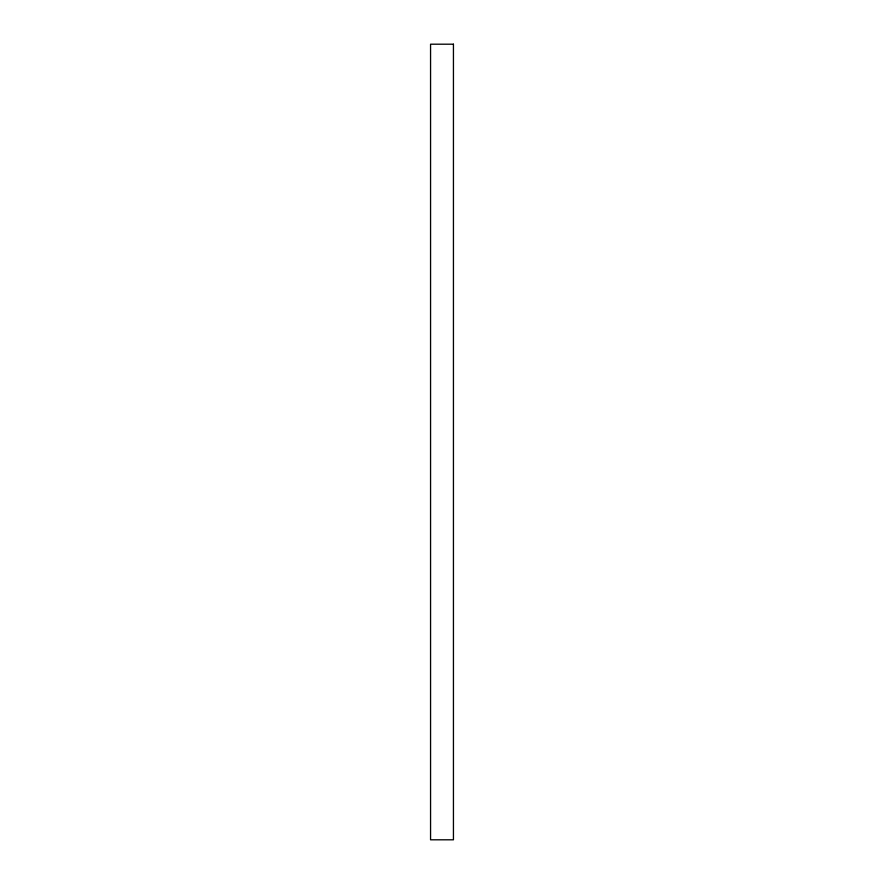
<?xml version="1.0" encoding="UTF-8"?>
<svg xmlns="http://www.w3.org/2000/svg" width="884" height="884" viewBox="0 0 884 884"><rect width="100%" height="100%" fill="white"/><g stroke="black" fill="none" stroke-linecap="round" stroke-linejoin="round"><path stroke-width="1.33" d="M453.437 44.2L430.563 44.2L430.563 839.8L453.437 839.8L453.437 44.2"/></g></svg>
